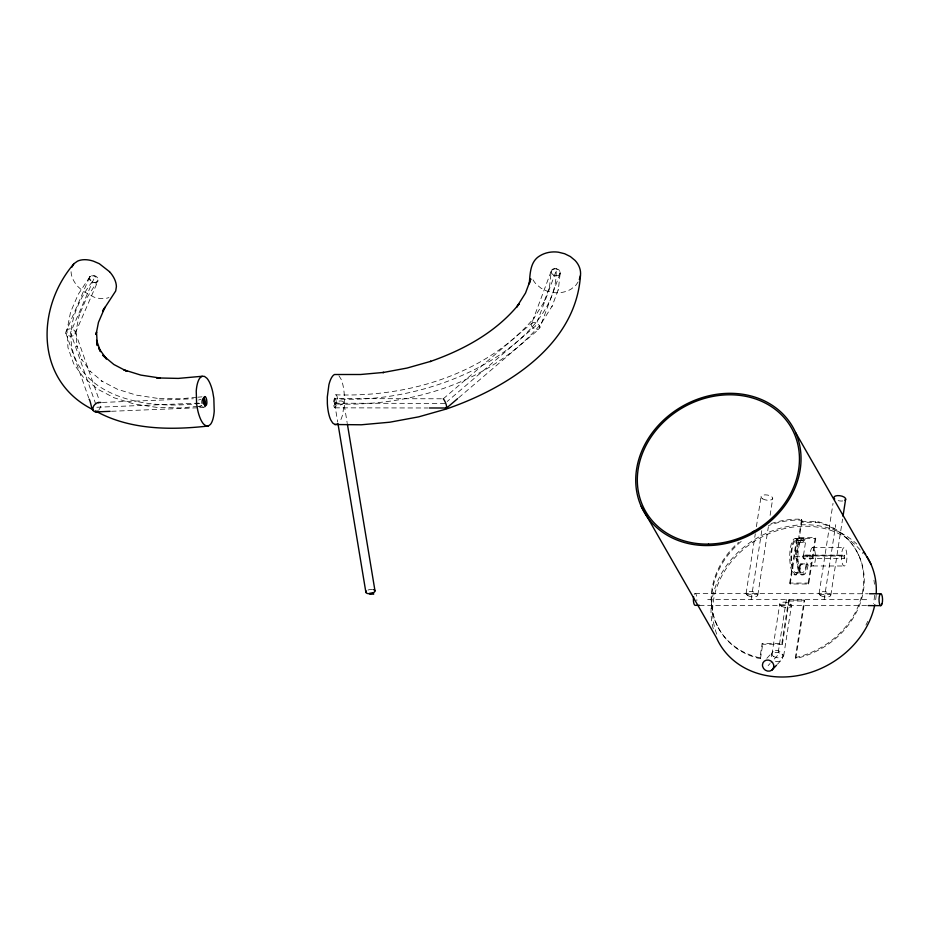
<?xml version="1.0" encoding="UTF-8"?>
<svg xmlns="http://www.w3.org/2000/svg" width="929" height="929" viewBox="0 0 929 929"><rect width="100%" height="100%" fill="white"/><g stroke="black" fill="none" stroke-linecap="round" stroke-linejoin="round"><path stroke-width="0.7" stroke-dasharray="4.64 3.48" d="M798.65 542.42L798.801 540.632A18.115 5.365 -89.9 0 0 791.554 548.424A18.115 5.365 -89.9 0 0 793.83 572.833A18.115 5.365 -89.9 0 0 801.077 565.041L800.647 563.88L806.267 563.891L806.697 565.053A18.115 5.365 -89.9 0 1 799.451 572.845A18.115 5.365 -89.9 0 1 797.175 548.435A18.115 5.365 -89.9 0 1 804.421 540.632L804.27 542.42L798.65 542.42L796.734 540.562A16.223 4.808 -89.9 0 0 791.624 553.278A16.223 4.808 -89.9 0 0 794.667 571.997A16.223 4.808 -89.9 0 0 800.577 564.17L800.647 563.88M844.298 555.194L844.217 558.457L844.298 555.194L803.271 555.101L802.795 556.819L803.306 558.387L844.217 558.457M555.043 268.667L552.151 269.851L551.187 271.57L549.469 287.316L549.805 286.434L543.581 303.156L543.895 302.331L533.943 318.113L534.477 317.521C486.482 374.108 408.261 397.461 335.926 394.802A4.471 1.533 -89.4 0 0 334.521 396.915L334.277 399.191A4.68 1.603 -89.4 0 0 334.974 403.267L335.741 403.987C410.513 406.647 491.325 382.423 540.933 323.942L552.186 305.989M556.366 268.853L554.056 268.702A4.61 3.449 20.5 0 0 551.501 272.894A4.61 3.449 20.5 0 0 557.307 275.808L559.188 275.007A4.61 3.449 20.5 0 0 556.366 268.853L558.526 269.596A4.68 3.774 6.2 0 1 560.152 273.149L558.387 289.314L551.872 306.825M559.188 275.007L560.152 273.149M746.092 593.515L755.3 533.803M756.392 526.697L761.002 496.841M751.143 599.495L761.838 530.238M757.832 594.943L768.364 526.708M770.118 515.328L772.754 498.269M741.191 541.421A79.07 67.132 -29.8 0 0 757.948 658.162L760.503 658.487L759.98 657.581L762.175 643.344L781.881 643.379L782.404 644.285L762.697 644.25L762.175 643.344M760.503 658.487L762.697 644.25M771.929 654.469L779.71 604.117M786.387 599.553L777.805 655.189L771.035 662.482M789.708 583.064L796.722 537.601L815.221 537.624L815.743 538.53L808.718 583.993L790.231 583.969L789.708 583.064L808.207 583.087L808.718 583.993M790.231 583.969L797.245 538.506L796.722 537.601M843.764 556.053L802.853 555.983L808.044 565.053L806.198 564.182L800.577 564.17L801.077 565.041L799.869 565.041L795.108 556.726L797.593 540.62L805.768 540.643L803.283 556.738M781.881 643.379L788.558 600.099L804.189 600.122L804.711 601.028L795.863 658.371L797.047 658.231A79.07 67.132 -29.8 0 0 863.494 590.438A79.07 67.132 -29.8 0 0 817.996 522.481L801.727 522.168M801.518 519.555L798.696 537.601L799.207 538.506L802.041 520.461L801.518 519.555L798.301 519.148A79.07 67.132 -29.8 0 0 770.524 523.77M782.404 644.285L789.081 601.005L788.558 600.099M783.681 655.897L791.45 605.534M795.863 658.371L795.34 657.465L804.189 600.122M808.207 583.087L815.221 537.624M819.088 593.631L833.023 503.344M824.151 599.611L835.717 524.664M830.84 595.059L842.557 519.102M90.125 276.389L89.614 277.632A4.68 3.008 33.4 0 0 91.541 281.162L93.492 282.497L95.745 282.555A4.61 3.402 23.5 0 0 97.8 278.212A4.61 3.402 23.5 0 0 91.866 275.507L90.125 276.389A4.61 3.402 23.5 0 0 93.492 282.497M196.518 397.322L180.063 398.796L156.885 398.274L157.512 398.355L136.308 395.127L117.518 389.297L101.633 381.018L102.411 381.471L89.881 370.996L90.508 371.716L81.52 359.105L81.891 360.022L76.875 345.739L76.956 346.714L76.039 331.13L79.267 314.664L79.046 315.535L86.351 298.592L97.859 280.663A4.68 3.008 33.4 0 0 95.919 277.132L93.875 275.936L91.123 275.762M806.267 563.891L806.198 564.182A16.223 4.808 -89.9 0 1 800.287 572.009A16.223 4.808 -89.9 0 1 797.245 553.289A16.223 4.808 -89.9 0 1 802.354 540.573L796.734 540.562M89.614 277.121L65.808 332.152A4.494 3.611 4.1 0 0 66.9 334.881L70.105 336.24A4.877 3.913 4.1 0 0 73.565 335.439L74.97 333.883L98.01 280.941M74.97 333.883L75.249 332.942A4.494 3.611 4.1 0 0 74.157 330.213L70.952 328.854A4.877 3.913 4.1 0 0 67.492 329.656L66.087 331.212M560.117 273.474L539.772 327.879L538.123 329.574A4.877 3.193 36.8 0 1 534.988 329.168L532.201 326.915A4.494 2.95 36.8 0 1 531.4 324.128L551.245 271.036M555.681 272.255L535.58 326.009L447.151 401.537M558.05 290.196L558.387 289.314M531.4 324.128L533.037 322.444A4.877 3.193 36.8 0 1 536.172 322.839L538.959 325.092A4.494 2.95 36.8 0 1 539.772 327.879M93.806 279.037L70.534 332.547L95.896 404.545M89.788 276.854L78.199 294.388L70.569 312.109L66.946 330.318L67.98 347.713L73.658 363.703L83.157 377.023L97.754 389.216L114.337 397.856L133.95 403.941L156.687 407.378L180.621 407.924L197.354 406.437M578.14 281.94L575.794 285.331L571.312 288.977A24.549 19.776 6.2 0 1 553.01 292.53L546.693 290.986L540.98 288.164L536.277 284.262A25.722 20.717 6.2 0 1 531.771 276.993M97.673 281.441L94.793 282.637M98.706 410.293L100.692 406.879L100.413 403.697M766.866 658.289L773.114 651.577M768.132 665.605L770.06 663.515M777.41 664.281L780.975 660.449M443.284 398.785L532.247 322.804M458.74 397.693L538.913 329.214M803.306 558.387L803.271 555.101M558.097 275.588L554.961 275.994L552.825 275.112A4.68 3.774 6.2 0 1 551.187 271.57M795.34 657.465L796.525 657.326A79.07 67.132 -29.8 0 0 862.971 589.532A79.07 67.132 -29.8 0 0 817.474 521.575L801.216 521.262L801.773 522.168M197.889 397.206L202.011 396.834M198.748 406.31L201.535 406.054M102.387 402.431L193.36 398.75M96.848 407.262L199.549 403.105M111.538 411.28L198.225 407.773M199.677 407.715L204.008 407.541M334.997 398.611A4.61 1.37 -89.9 0 1 336.112 405.659A4.61 1.37 -89.9 0 1 333.743 405.392A4.61 1.37 -89.9 0 1 334.997 398.611L441.844 398.785M334.8 403.221L444.968 403.395M334.893 407.831L427.793 407.982M797.245 538.506L815.743 538.53M795.584 538.669L796.792 538.669M802.412 538.681L803.759 538.681M812.445 547.564L843.915 547.611M803.515 555.275L844.426 555.345M795.108 556.726L812.724 556.761M813.003 565.958L844.473 566.005M795.886 572.903L801.506 572.903M794.632 574.784L795.839 574.784M801.46 574.796L802.807 574.796M695.066 593.492L867.976 593.759M746.301 594.223L757.623 594.235M819.297 594.339L830.631 594.351M707.724 599.437L868.209 599.681M789.081 601.005L804.711 601.028M779.919 604.814L791.241 604.837M699.514 605.348L868.127 605.603M759.98 657.581L757.437 657.256A79.07 67.132 -29.8 0 1 738.601 542.292M335.926 394.802L336.693 395.522A4.68 1.603 -89.4 0 1 337.39 399.609L337.134 401.874A4.471 1.533 -89.4 0 1 335.741 403.987M802.354 540.573L804.27 542.42M338.922 375.746L340.885 378.835A25.722 8.814 -89.4 0 1 344.299 395.22L344.357 401.804L342.755 414.044A24.549 8.419 -89.4 0 1 339.294 422.358M858.28 554.381L858.802 555.287M815.197 521.285L815.72 522.191M801.483 519.555L802.041 520.461L798.812 520.054A79.07 67.132 -29.8 0 0 768.446 525.593M716.631 624.451L717.153 625.356M75.191 331.967L99.357 400.562M65.866 333.128L88.65 397.798M343.8 402.454A4.61 2.067 -9.4 0 1 337.076 405.241A4.61 2.067 -9.4 0 1 336.844 401.653A4.61 2.067 -9.4 0 1 343.8 402.454L347.132 422.602M334.684 403.778L337.691 422.01M556.169 271.21A165.536 93.992 -14 0 1 335.357 398.808M201.825 405.404A4.61 3.159 -25.2 0 1 198.492 406.472M198.551 400.039A4.61 3.159 -25.2 0 1 200.815 399.54M71.069 271.709A25.722 16.513 33.4 0 0 77.943 286.608L82.693 291.009L94.061 297.141A24.549 15.758 33.4 0 0 108.925 297.57M203.126 407.065A4.61 1.707 87.7 0 1 202.731 406.403M199.828 403.372A165.536 95.257 -20.5 0 1 93.446 280.105M694.195 594.421A5.934 1.753 -89.9 0 1 696.146 594.537A5.934 1.753 -89.9 0 1 696.855 600.68M842.754 500.952A5.934 2.59 8.8 0 1 835.659 499.674M775.448 661.262A5.934 5.4 42.9 0 0 782.729 656.675L782.566 655.2A5.934 5.4 42.9 0 0 771.349 655.351L771.511 656.826A5.934 5.4 42.9 0 0 772.928 659.509M873.945 580.207A84.016 71.324 -29.8 0 1 874.444 584.236M874.549 595.315A84.016 71.324 -29.8 0 1 873.457 603.641M867.732 621.35A84.016 71.324 -29.8 0 1 865.909 625.078M716.747 634.17A84.016 71.324 -29.8 0 1 759.736 538.135A84.016 71.324 -29.8 0 1 863.099 553.742M876.152 595.071A85.665 72.729 -29.8 0 1 875.292 602.166M713.286 628.817A85.665 72.729 -29.8 0 1 756.345 538.46A85.665 72.729 -29.8 0 1 856.77 544.046M368.035 590.066A4.61 2.067 -9.4 0 1 372.587 589.404M799.869 565.041A18.115 5.365 -89.9 0 1 792.623 572.833A18.115 5.365 -89.9 0 1 790.347 548.424A18.115 5.365 -89.9 0 1 797.593 540.62M808.044 565.053A18.115 5.365 -89.9 0 1 800.798 572.845A18.115 5.365 -89.9 0 1 798.534 548.435A18.115 5.365 -89.9 0 1 805.768 540.643M812.248 556.401C812.794 562.103 813.723 552.314 812.248 556.401M762.755 498.908A5.934 2.59 8.8 0 0 772.568 498.919A5.934 2.59 8.8 0 0 765.322 494.843A5.934 2.59 8.8 0 0 762.755 498.908M773.683 656.536A5.934 2.59 8.8 0 0 783.495 656.548A5.934 2.59 8.8 0 0 776.249 652.472A5.934 2.59 8.8 0 0 773.683 656.536M820.841 595.698A5.934 2.59 8.8 0 0 830.654 595.71A5.934 2.59 8.8 0 0 823.408 591.622A5.934 2.59 8.8 0 0 820.841 595.698M747.833 595.582A5.934 2.59 8.8 0 0 757.646 595.594A5.934 2.59 8.8 0 0 750.4 591.506A5.934 2.59 8.8 0 0 747.833 595.582M781.452 606.184A5.934 2.59 8.8 0 0 791.264 606.196A5.934 2.59 8.8 0 0 784.018 602.108A5.934 2.59 8.8 0 0 781.452 606.184M814.849 562.568A9.255 2.741 -89.9 0 0 813.165 547.622A9.255 2.741 -89.9 0 0 810.169 560.094A9.255 2.741 -89.9 0 0 814.849 562.568M846.319 562.614A9.255 2.741 -89.9 0 0 844.635 547.669A9.255 2.741 -89.9 0 0 841.639 560.141A9.255 2.741 -89.9 0 0 846.319 562.614"/><path stroke-width="1.39" d="M446.059 409.085L418.689 416.854L389.808 422.207L361.265 424.785L334.916 424.518L332.745 423.043L330.77 419.954A25.722 8.814 -89.4 0 1 327.356 403.581L327.31 396.997L328.912 384.757A24.549 8.419 -89.4 0 1 334.51 374.503L360.557 374.503L383.805 372.413L382.818 372.575L407.099 368.047L430.917 361.288L430.22 361.52C463.919 349.78 496.69 331.862 519.323 303.632L516.64 307.127L525.524 293.041L530.796 278.863L529.275 283.833C530.157 273.846 529.983 261.363 540.039 255.73A24.549 19.776 6.2 0 1 558.329 252.177L564.658 253.733L570.36 256.555L575.074 260.445A25.722 20.717 6.2 0 1 580.451 275.692C575.736 345.46 506.572 388.241 446.756 408.853M843.009 516.234L845.657 499.036M96.059 334.521L96.535 331.955L97.336 345.646L96.593 340.316L100.529 351.534M96.093 334.405L98.462 322.351L104.977 307.22L102.654 311.041L115.707 290.986L116.392 286.585A25.722 16.513 33.4 0 0 109.517 271.686M579.301 279.524L580.451 275.692M71.765 267.308L73.948 263.708L77.479 261.165A24.549 15.758 33.4 0 1 93.399 261.154L99.275 263.685L109.517 271.686M73.948 263.708C35.511 308.358 35.36 381.087 92.854 409.561M772.057 670.03L776.516 665.234M457.637 398.634L446.652 408.005L429.244 407.982M202.162 376.268L200.037 377.836A24.549 8.651 84.9 0 0 196.24 391.086L196.623 403.894L197.714 410.235A25.722 9.058 84.9 0 0 203.59 424.054L205.971 425.865L208.305 426.005L210.43 424.437A24.549 8.651 84.9 0 0 214.216 411.187L213.833 398.378L212.753 392.038A25.722 9.058 84.9 0 0 206.877 378.231L204.485 376.408L202.162 376.268L178.287 378.405L156.676 377.917L160.09 378.033L140.871 375.107L123.824 369.823L126.913 371.333M97.719 411.106C90.961 414.891 91.472 402.222 89.126 399.145M100.947 402.489C96.593 401.549 92.273 405.578 92.923 409.933M334.916 424.518L337.157 424.286M208.305 426.005C170.53 430.278 129.34 430.022 95.315 410.839M95.641 411.93L110.086 411.338M869.393 593.759L880.715 593.782M699.514 605.348L695.206 605.336A5.934 1.753 -89.9 0 1 693.58 596.697M868.127 605.603L880.866 605.627M98.056 402.605L99.008 402.663M443.284 398.785C444.875 400.353 447.824 407.599 446.094 407.471M126.669 371.17L113.895 364.516L102.782 355.226L106.475 358.977L98.59 347.934L100.378 351.568M795.572 432.496A85.665 72.729 -29.8 0 1 705.401 545.555A85.665 72.729 -29.8 0 1 654.19 430.266A85.665 72.729 -29.8 0 1 795.572 432.496L870.856 563.938M641.207 506.386L716.48 637.828A85.665 72.729 -29.8 0 0 800.821 675.046A85.665 72.729 -29.8 0 0 874.793 604.802M347.376 424.03L374.991 590.856M337.935 423.45L365.863 592.191M203.904 401.212A4.61 3.159 -25.2 0 1 203.439 403.836M202.034 403.232A4.61 1.707 87.7 0 1 204.357 398.808A4.61 1.707 87.7 0 1 204.821 406.774M834.718 499.012A5.934 2.59 8.8 0 1 839.746 495.691A5.934 2.59 8.8 0 1 844.891 500.255M867.059 556.726A85.665 72.729 -29.8 0 1 876.233 593.643M864.005 552.198A85.665 72.729 -29.8 0 1 865.584 554.427M373.563 589.59A4.61 2.067 -9.4 0 1 374.015 592.342A4.61 2.067 -9.4 0 1 367.93 593.596A4.61 2.067 -9.4 0 1 366.409 591.065M751.84 532.491A79.07 67.132 -29.8 0 1 754.232 531.086M204.752 396.59L204.357 396.822A4.471 1.579 84.9 0 0 203.567 400.225L203.811 402.582A4.68 1.649 84.9 0 0 205.286 405.601L206.11 405.462A4.471 1.579 84.9 0 0 206.888 402.048L206.644 399.691A4.68 1.649 84.9 0 0 205.181 396.671L204.752 396.59M373.412 593.294L369.626 593.294L369.939 594.119L373.713 594.119L373.412 593.294M773.811 666.256L773.648 664.781A5.934 5.4 42.9 0 0 762.442 664.943L762.604 666.418A5.934 5.4 42.9 0 0 773.811 666.256M882.085 603.699A5.934 1.753 -89.9 0 0 881.18 593.91A5.934 1.753 -89.9 0 0 879.113 601.504A5.934 1.753 -89.9 0 0 882.085 603.699M708.513 544.092A84.016 71.324 -29.8 0 0 793.006 430.905A84.016 71.324 -29.8 0 0 653.644 433.332A84.016 71.324 -29.8 0 0 708.513 544.092"/></g></svg>
